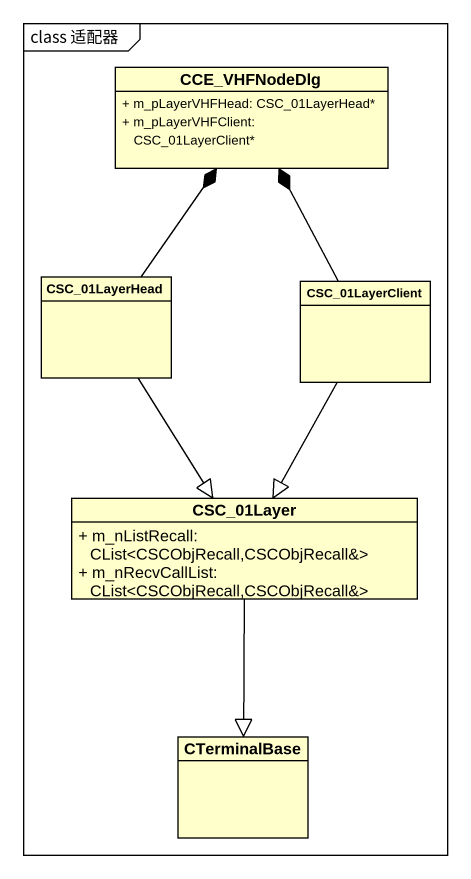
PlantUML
@startuml
mainframe class 适配器
hide circle
hide empty members
skinparam classAttributeIconSize 0
class CCE_VHFNodeDlg {
  + m_pLayerVHFHead: CSC_01LayerHead*
  + m_pLayerVHFClient: CSC_01LayerClient*
}
class CSC_01LayerHead
class CSC_01LayerClient
class CSC_01Layer {
  + m_nListRecall: CList<CSCObjRecall,CSCObjRecall&>
  + m_nRecvCallList: CList<CSCObjRecall,CSCObjRecall&>
}
class CTerminalBase
CSC_01LayerHead -up-* CCE_VHFNodeDlg
CSC_01LayerHead --|> CSC_01Layer
CSC_01LayerClient -up-* CCE_VHFNodeDlg
CSC_01LayerClient --|> CSC_01Layer
CSC_01Layer --|> CTerminalBase
@enduml
